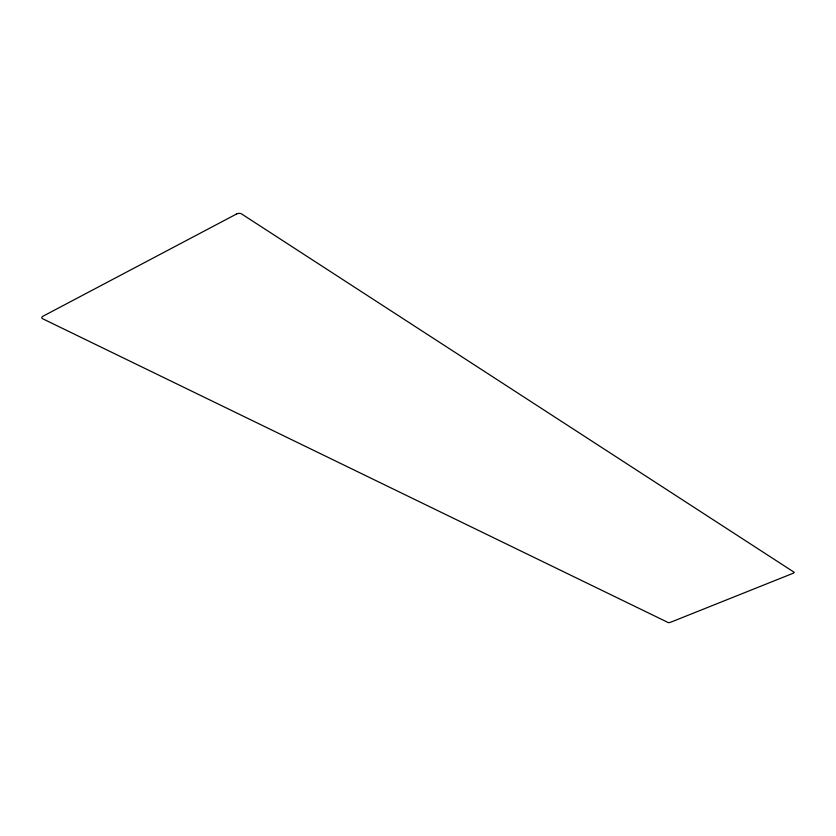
<?xml version="1.0" encoding="UTF-8"?>
<svg xmlns="http://www.w3.org/2000/svg" width="836" height="836" viewBox="0 0 836 836"><rect width="100%" height="100%" fill="white"/><g stroke="black" fill="none" stroke-linecap="round" stroke-linejoin="round"><path stroke-width="1.25" d="M236.421 214.079L43.044 316.186A3.595 1.776 -7.6 0 0 42.646 318.746L668.194 622.548A1.975 0.585 -16.4 0 0 670.691 622.214L792.894 573.371A2.038 0.606 -17.6 0 0 794.095 572.221L241.479 213.87A3.678 1.975 -11.1 0 0 236.421 214.079"/></g></svg>
